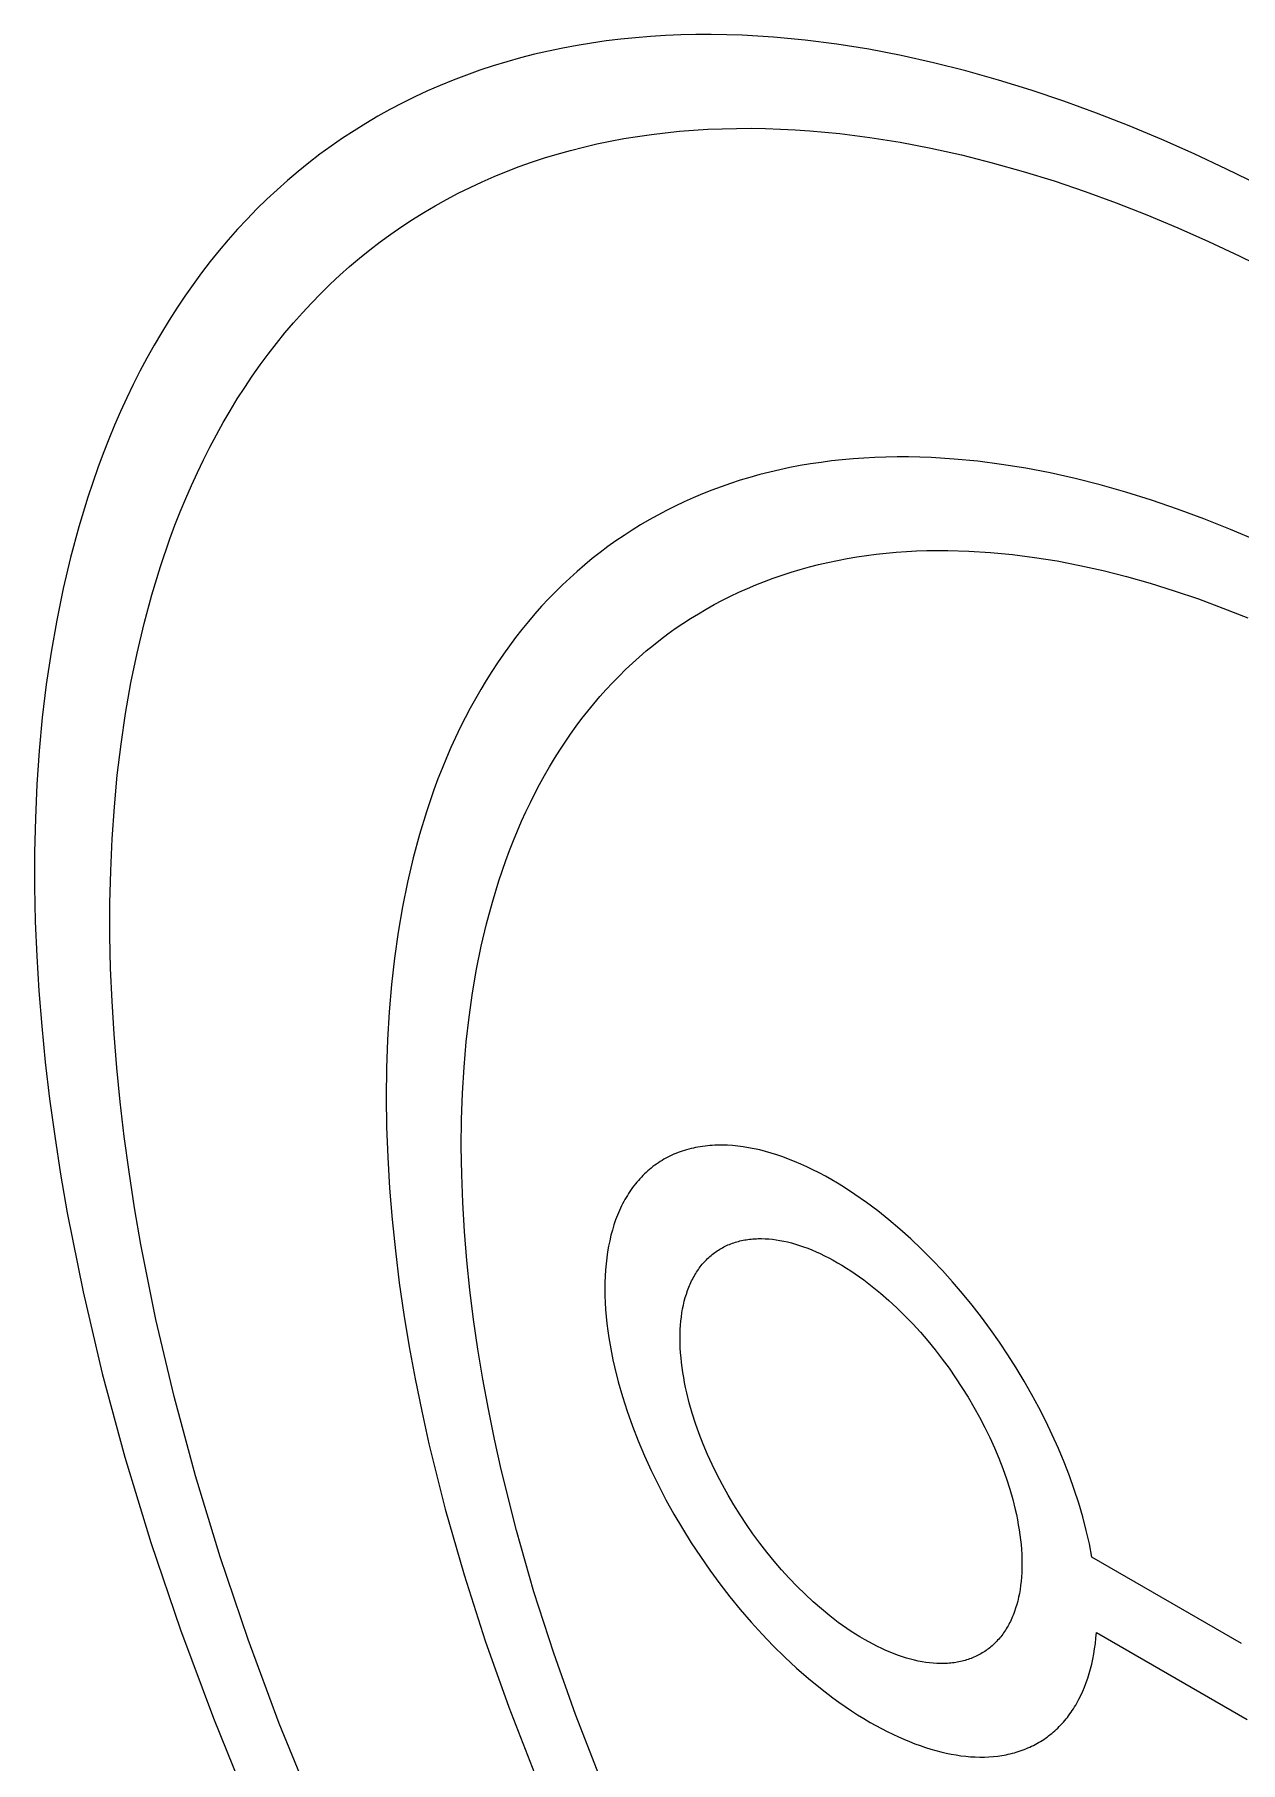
# Model space of a CAD drawing. Header units: inches. Extents: x -8 to 201, y -1 to 136.
# Drawn here: x 158.909 to 159.428, y 62.655 to 63.4 of the extents above; entities that cross this region are included whole.
import ezdxf

# ---------------------------------------------------------------- set-up
doc = ezdxf.new("R2010")
doc.units = ezdxf.units.IN
doc.layers.add('ZANO_R', color=7, linetype='Continuous', lineweight=0)

msp = doc.modelspace()

# ---------------------------------------------------------------- linework, layer by layer
at = {"layer": 'ZANO_R'}
for p, q in [((159.14857, 63.39595), (159.14234, 63.39492)), ((159.15484, 63.39684), (159.14857, 63.39595)), ((159.16117, 63.39761), (159.15484, 63.39684)), ((159.16755, 63.39826), (159.16117, 63.39761)), ((159.17398, 63.39878), (159.16755, 63.39826)), ((159.18045, 63.39917), (159.17398, 63.39878)), ((159.18697, 63.39944), (159.18045, 63.39917)), ((159.19353, 63.39959), (159.18697, 63.39944)), ((159.20014, 63.39961), (159.19353, 63.39959)), ((159.20678, 63.39951), (159.20014, 63.39961)), ((159.21345, 63.39929), (159.20678, 63.39951)), ((159.22017, 63.39895), (159.21345, 63.39929)), ((159.22691, 63.39849), (159.22017, 63.39895)), ((159.2405, 63.39721), (159.22691, 63.39849)), ((159.2542, 63.39546), (159.2405, 63.39721)), ((159.11801, 63.38956), (159.11208, 63.38791)), ((159.12401, 63.3911), (159.11801, 63.38956)), ((159.13006, 63.3925), (159.12401, 63.3911)), ((159.13617, 63.39377), (159.13006, 63.3925)), ((159.14234, 63.39492), (159.13617, 63.39377)), ((159.26799, 63.39325), (159.2542, 63.39546)), ((159.28187, 63.39059), (159.26799, 63.39325)), ((159.29581, 63.38749), (159.28187, 63.39059)), ((159.09468, 63.38217), (159.08901, 63.38001)), ((159.10041, 63.38421), (159.09468, 63.38217)), ((159.10622, 63.38612), (159.10041, 63.38421)), ((159.11208, 63.38791), (159.10622, 63.38612)), ((159.3098, 63.38396), (159.29581, 63.38749)), ((159.32384, 63.38001), (159.3098, 63.38396)), ((159.07789, 63.37531), (159.07244, 63.37277)), ((159.08342, 63.37772), (159.07789, 63.37531)), ((159.08901, 63.38001), (159.08342, 63.37772)), ((159.3379, 63.37566), (159.32384, 63.38001)), ((159.35197, 63.37091), (159.3379, 63.37566)), ((159.06176, 63.36731), (159.05654, 63.3644)), ((159.06706, 63.3701), (159.06176, 63.36731)), ((159.07244, 63.37277), (159.06706, 63.3701)), ((159.36604, 63.36578), (159.35197, 63.37091)), ((159.05139, 63.36136), (159.04633, 63.35821)), ((159.05654, 63.3644), (159.05139, 63.36136)), ((159.18639, 63.35795), (159.19248, 63.35844)), ((159.19248, 63.35844), (159.19861, 63.35882)), ((159.19861, 63.35882), (159.20479, 63.35907)), ((159.20479, 63.35907), (159.211, 63.35921)), ((159.211, 63.35921), (159.21726, 63.35923)), ((159.21726, 63.35923), (159.22355, 63.35914)), ((159.22355, 63.35914), (159.22988, 63.35893)), ((159.22988, 63.35893), (159.23624, 63.3586)), ((159.23624, 63.3586), (159.24263, 63.35817)), ((159.38009, 63.36027), (159.36604, 63.36578)), ((159.39412, 63.35442), (159.38009, 63.36027)), ((159.03644, 63.35153), (159.03162, 63.34802)), ((159.04134, 63.35493), (159.03644, 63.35153)), ((159.04633, 63.35821), (159.04134, 63.35493)), ((159.13946, 63.34972), (159.14514, 63.35117)), ((159.14514, 63.35117), (159.15087, 63.35249)), ((159.15087, 63.35249), (159.15666, 63.3537)), ((159.15666, 63.3537), (159.16251, 63.35479)), ((159.16251, 63.35479), (159.1684, 63.35576)), ((159.1684, 63.35576), (159.17435, 63.35661)), ((159.17435, 63.35661), (159.18035, 63.35734)), ((159.18035, 63.35734), (159.18639, 63.35795)), ((159.24263, 63.35817), (159.2555, 63.35695)), ((159.2555, 63.35695), (159.26847, 63.3553)), ((159.26847, 63.3553), (159.28154, 63.3532)), ((159.28154, 63.3532), (159.29468, 63.35069)), ((159.40811, 63.34822), (159.39412, 63.35442)), ((159.02688, 63.34438), (159.02224, 63.34063)), ((159.03162, 63.34802), (159.02688, 63.34438)), ((159.11735, 63.34271), (159.12279, 63.34464)), ((159.12279, 63.34464), (159.12828, 63.34646)), ((159.12828, 63.34646), (159.13384, 63.34815)), ((159.13384, 63.34815), (159.13946, 63.34972)), ((159.29468, 63.35069), (159.30789, 63.34775)), ((159.30789, 63.34775), (159.32115, 63.34441)), ((159.32115, 63.34441), (159.33445, 63.34067)), ((159.42205, 63.34169), (159.40811, 63.34822)), ((159.01767, 63.33676), (159.0132, 63.33278)), ((159.02224, 63.34063), (159.01767, 63.33676)), ((159.09629, 63.3338), (159.10145, 63.33621)), ((159.10145, 63.33621), (159.10668, 63.3385)), ((159.10668, 63.3385), (159.11199, 63.34066)), ((159.11199, 63.34066), (159.11735, 63.34271)), ((159.33445, 63.34067), (159.34777, 63.33654)), ((159.34777, 63.33654), (159.3611, 63.33204)), ((159.43593, 63.33484), (159.42205, 63.34169)), ((159.00881, 63.32868), (159.00452, 63.32448)), ((159.0132, 63.33278), (159.00881, 63.32868)), ((159.08617, 63.32863), (159.09119, 63.33128)), ((159.09119, 63.33128), (159.09629, 63.3338)), ((159.3611, 63.33204), (159.37442, 63.32718)), ((159.00452, 63.32448), (159.00031, 63.32016)), ((159.07155, 63.32001), (159.07635, 63.323)), ((159.07635, 63.323), (159.08122, 63.32588)), ((159.08122, 63.32588), (159.08617, 63.32863)), ((159.37442, 63.32718), (159.38774, 63.32197)), ((159.38774, 63.32197), (159.40103, 63.31642)), ((158.99619, 63.31573), (158.99217, 63.31119)), ((159.00031, 63.32016), (158.99619, 63.31573)), ((159.06218, 63.31369), (159.06682, 63.3169)), ((159.06682, 63.3169), (159.07155, 63.32001)), ((159.40103, 63.31642), (159.41428, 63.31054)), ((158.98824, 63.30655), (158.9844, 63.3018)), ((158.99217, 63.31119), (158.98824, 63.30655)), ((159.04873, 63.30336), (159.05313, 63.30691)), ((159.05313, 63.30691), (159.05761, 63.31035)), ((159.05761, 63.31035), (159.06218, 63.31369)), ((159.41428, 63.31054), (159.42749, 63.30436)), ((158.9844, 63.3018), (158.98066, 63.29695)), ((159.04016, 63.29592), (159.0444, 63.29969)), ((159.0444, 63.29969), (159.04873, 63.30336)), ((159.42749, 63.30436), (159.44063, 63.29787)), ((158.97701, 63.292), (158.97345, 63.28694)), ((158.98066, 63.29695), (158.97701, 63.292)), ((159.03194, 63.28805), (159.03601, 63.29204)), ((159.03601, 63.29204), (159.04016, 63.29592)), ((158.97345, 63.28694), (158.96999, 63.28179)), ((159.02795, 63.28396), (159.03194, 63.28805)), ((158.96663, 63.27655), (158.96336, 63.2712)), ((158.96999, 63.28179), (158.96663, 63.27655)), ((159.02024, 63.27547), (159.02406, 63.27977)), ((159.02406, 63.27977), (159.02795, 63.28396)), ((158.96336, 63.2712), (158.96019, 63.26577)), ((159.01288, 63.26657), (159.01652, 63.27107)), ((159.01652, 63.27107), (159.02024, 63.27547)), ((158.96019, 63.26577), (158.95711, 63.26024)), ((159.00588, 63.25729), (159.00934, 63.26198)), ((159.00934, 63.26198), (159.01288, 63.26657)), ((158.95414, 63.25462), (158.95125, 63.24892)), ((158.95711, 63.26024), (158.95414, 63.25462)), ((159.00251, 63.2525), (159.00588, 63.25729)), ((158.95125, 63.24892), (158.94847, 63.24313)), ((158.99605, 63.24265), (158.99923, 63.24762)), ((158.99923, 63.24762), (159.00251, 63.2525)), ((158.94847, 63.24313), (158.94578, 63.23726)), ((158.99295, 63.23759), (158.99605, 63.24265)), ((158.94578, 63.23726), (158.94319, 63.2313)), ((158.98703, 63.2272), (158.98995, 63.23244)), ((158.98995, 63.23244), (158.99295, 63.23759)), ((158.9407, 63.22527), (158.9383, 63.21916)), ((158.94319, 63.2313), (158.9407, 63.22527)), ((158.98421, 63.22188), (158.98703, 63.2272)), ((158.9383, 63.21916), (158.936, 63.21297)), ((158.98148, 63.21648), (158.98421, 63.22188)), ((159.26588, 63.21719), (159.2612, 63.21686)), ((159.2706, 63.21744), (159.26588, 63.21719)), ((159.27536, 63.21761), (159.2706, 63.21744)), ((159.28016, 63.21768), (159.27536, 63.21761)), ((159.28501, 63.21767), (159.28016, 63.21768)), ((159.29481, 63.2174), (159.28501, 63.21767)), ((159.30478, 63.21678), (159.29481, 63.2174)), ((158.936, 63.21297), (158.93169, 63.20038)), ((158.9763, 63.20543), (158.97884, 63.21099)), ((158.97884, 63.21099), (158.98148, 63.21648)), ((159.22105, 63.21005), (159.21681, 63.20888)), ((159.22533, 63.21114), (159.22105, 63.21005)), ((159.22966, 63.21215), (159.22533, 63.21114)), ((159.23403, 63.21308), (159.22966, 63.21215)), ((159.23845, 63.21392), (159.23403, 63.21308)), ((159.24291, 63.21467), (159.23845, 63.21392)), ((159.24742, 63.21535), (159.24291, 63.21467)), ((159.25197, 63.21594), (159.24742, 63.21535)), ((159.25657, 63.21644), (159.25197, 63.21594)), ((159.2612, 63.21686), (159.25657, 63.21644)), ((159.31489, 63.2158), (159.30478, 63.21678)), ((159.32516, 63.21448), (159.31489, 63.2158)), ((159.33557, 63.2128), (159.32516, 63.21448)), ((159.34612, 63.21077), (159.33557, 63.2128)), ((159.35682, 63.20839), (159.34612, 63.21077)), ((158.97384, 63.19979), (158.9763, 63.20543)), ((159.20033, 63.20336), (159.19633, 63.20178)), ((159.20438, 63.20486), (159.20033, 63.20336)), ((159.20847, 63.20628), (159.20438, 63.20486)), ((159.21262, 63.20762), (159.20847, 63.20628)), ((159.21681, 63.20888), (159.21262, 63.20762)), ((159.36765, 63.20564), (159.35682, 63.20839)), ((159.37861, 63.20253), (159.36765, 63.20564)), ((159.3897, 63.19906), (159.37861, 63.20253)), ((158.93169, 63.20038), (158.92776, 63.18751)), ((158.97148, 63.19407), (158.97384, 63.19979)), ((159.18462, 63.19654), (159.18082, 63.19463)), ((159.18847, 63.19836), (159.18462, 63.19654)), ((159.19238, 63.20011), (159.18847, 63.19836)), ((159.19633, 63.20178), (159.19238, 63.20011)), ((159.40092, 63.19523), (159.3897, 63.19906)), ((159.41226, 63.19102), (159.40092, 63.19523)), ((158.92776, 63.18751), (158.92422, 63.17439)), ((158.96703, 63.18242), (158.96921, 63.18828)), ((158.96921, 63.18828), (158.97148, 63.19407)), ((159.16971, 63.18842), (159.16611, 63.18619)), ((159.17336, 63.19057), (159.16971, 63.18842)), ((159.17706, 63.19264), (159.17336, 63.19057)), ((159.18082, 63.19463), (159.17706, 63.19264)), ((159.42373, 63.18645), (159.41226, 63.19102)), ((158.96294, 63.17049), (158.96703, 63.18242)), ((159.15907, 63.1815), (159.15562, 63.17903)), ((159.16256, 63.18389), (159.15907, 63.1815)), ((159.16611, 63.18619), (159.16256, 63.18389)), ((159.4353, 63.18151), (159.42373, 63.18645)), ((158.92422, 63.17439), (158.92105, 63.16102)), ((159.1489, 63.17387), (159.14562, 63.17117)), ((159.15224, 63.17649), (159.1489, 63.17387)), ((159.15562, 63.17903), (159.15224, 63.17649)), ((159.2504, 63.17226), (159.25448, 63.17312)), ((159.25448, 63.17312), (159.25859, 63.17391)), ((159.25859, 63.17391), (159.26275, 63.17461)), ((159.26275, 63.17461), (159.26695, 63.17524)), ((159.26695, 63.17524), (159.27118, 63.17579)), ((159.27118, 63.17579), (159.27546, 63.17626)), ((159.27546, 63.17626), (159.27978, 63.17665)), ((159.27978, 63.17665), (159.28414, 63.17696)), ((159.28414, 63.17696), (159.28853, 63.17719)), ((159.28853, 63.17719), (159.29297, 63.17734)), ((159.29297, 63.17734), (159.29744, 63.17741)), ((159.29744, 63.17741), (159.30195, 63.17741)), ((159.30195, 63.17741), (159.31108, 63.17715)), ((159.31108, 63.17715), (159.32036, 63.17657)), ((159.32036, 63.17657), (159.32978, 63.17566)), ((159.32978, 63.17566), (159.33934, 63.17443)), ((159.33934, 63.17443), (159.34904, 63.17287)), ((159.34904, 63.17287), (159.35887, 63.17098)), ((158.95922, 63.1583), (158.96294, 63.17049)), ((159.13922, 63.16553), (159.13611, 63.1626)), ((159.14239, 63.16839), (159.13922, 63.16553)), ((159.14562, 63.17117), (159.14239, 63.16839)), ((159.22309, 63.16407), (159.22686, 63.16547)), ((159.22686, 63.16547), (159.23067, 63.1668)), ((159.23067, 63.1668), (159.23453, 63.16804)), ((159.23453, 63.16804), (159.23843, 63.16921)), ((159.23843, 63.16921), (159.24238, 63.17031)), ((159.24238, 63.17031), (159.24637, 63.17132)), ((159.24637, 63.17132), (159.2504, 63.17226)), ((159.35887, 63.17098), (159.36883, 63.16876)), ((159.36883, 63.16876), (159.37891, 63.1662)), ((159.37891, 63.1662), (159.38913, 63.1633)), ((158.92105, 63.16102), (158.91826, 63.14742)), ((158.95587, 63.14587), (158.95922, 63.1583)), ((159.13305, 63.15959), (159.13004, 63.1565)), ((159.13611, 63.1626), (159.13305, 63.15959)), ((159.20491, 63.15594), (159.20846, 63.15772)), ((159.20846, 63.15772), (159.21204, 63.15942)), ((159.21204, 63.15942), (159.21568, 63.16105)), ((159.21568, 63.16105), (159.21936, 63.1626)), ((159.21936, 63.1626), (159.22309, 63.16407)), ((159.38913, 63.1633), (159.39946, 63.16007)), ((159.39946, 63.16007), (159.4099, 63.1565)), ((159.12421, 63.15009), (159.12137, 63.14677)), ((159.1271, 63.15333), (159.12421, 63.15009)), ((159.13004, 63.1565), (159.1271, 63.15333)), ((159.19122, 63.14809), (159.19457, 63.15016)), ((159.19457, 63.15016), (159.19797, 63.15216)), ((159.19797, 63.15216), (159.20142, 63.15409)), ((159.20142, 63.15409), (159.20491, 63.15594)), ((159.4099, 63.1565), (159.42047, 63.15259)), ((159.42047, 63.15259), (159.43114, 63.14833)), ((158.91826, 63.14742), (158.91583, 63.13361)), ((158.95287, 63.1332), (158.95587, 63.14587)), ((159.1186, 63.14338), (159.11588, 63.13991)), ((159.12137, 63.14677), (159.1186, 63.14338)), ((159.18145, 63.14142), (159.18466, 63.14372)), ((159.18466, 63.14372), (159.18791, 63.14594)), ((159.18791, 63.14594), (159.19122, 63.14809)), ((159.11323, 63.13637), (159.11063, 63.13275)), ((159.11588, 63.13991), (159.11323, 63.13637)), ((159.17213, 63.13409), (159.17519, 63.13661)), ((159.17519, 63.13661), (159.17829, 63.13905)), ((159.17829, 63.13905), (159.18145, 63.14142)), ((158.91583, 63.13361), (158.91378, 63.11961)), ((158.95022, 63.12032), (158.95287, 63.1332)), ((159.10809, 63.12905), (159.10562, 63.12528)), ((159.11063, 63.13275), (159.10809, 63.12905)), ((159.16327, 63.12611), (159.16617, 63.12884)), ((159.16617, 63.12884), (159.16913, 63.1315)), ((159.16913, 63.1315), (159.17213, 63.13409)), ((158.94793, 63.10724), (158.95022, 63.12032)), ((159.1032, 63.12144), (159.10084, 63.11752)), ((159.10562, 63.12528), (159.1032, 63.12144)), ((159.15488, 63.11748), (159.15763, 63.12043)), ((159.15763, 63.12043), (159.16042, 63.12331)), ((159.16042, 63.12331), (159.16327, 63.12611)), ((158.91378, 63.11961), (158.91208, 63.10544)), ((159.09855, 63.11353), (159.09632, 63.10946)), ((159.10084, 63.11752), (159.09855, 63.11353)), ((159.14955, 63.11137), (159.15219, 63.11446)), ((159.15219, 63.11446), (159.15488, 63.11748)), ((158.91208, 63.10544), (158.91073, 63.0911)), ((158.94598, 63.09398), (158.94793, 63.10724)), ((159.09632, 63.10946), (159.09415, 63.10532)), ((159.14444, 63.10498), (159.14697, 63.10821)), ((159.14697, 63.10821), (159.14955, 63.11137)), ((159.09204, 63.10111), (159.08999, 63.09682)), ((159.09415, 63.10532), (159.09204, 63.10111)), ((159.13718, 63.09487), (159.13955, 63.09831)), ((159.13955, 63.09831), (159.14196, 63.10168)), ((159.14196, 63.10168), (159.14444, 63.10498)), ((158.91073, 63.0911), (158.90973, 63.07663)), ((158.94437, 63.08055), (158.94598, 63.09398)), ((159.08801, 63.09247), (159.0861, 63.08804)), ((159.08999, 63.09682), (159.08801, 63.09247)), ((159.13262, 63.08778), (159.13488, 63.09136)), ((159.13488, 63.09136), (159.13718, 63.09487)), ((159.08425, 63.08353), (159.08246, 63.07896)), ((159.0861, 63.08804), (159.08425, 63.08353)), ((159.12829, 63.08041), (159.13043, 63.08413)), ((159.13043, 63.08413), (159.13262, 63.08778)), ((158.90973, 63.07663), (158.90907, 63.06202)), ((158.94309, 63.06697), (158.94437, 63.08055)), ((159.08246, 63.07896), (159.08074, 63.07431)), ((159.12419, 63.07277), (159.12621, 63.07662)), ((159.12621, 63.07662), (159.12829, 63.08041)), ((159.08074, 63.07431), (159.07749, 63.0648)), ((159.12033, 63.06485), (159.12223, 63.06885)), ((159.12223, 63.06885), (159.12419, 63.07277)), ((158.90907, 63.06202), (158.90874, 63.04731)), ((158.94215, 63.05325), (158.94309, 63.06697)), ((159.07749, 63.0648), (159.07451, 63.05501)), ((159.1167, 63.05667), (159.11848, 63.0608)), ((159.11848, 63.0608), (159.12033, 63.06485)), ((159.07451, 63.05501), (159.0718, 63.04493)), ((159.11497, 63.05248), (159.1167, 63.05667)), ((158.90874, 63.04731), (158.90874, 63.0325)), ((158.94152, 63.03942), (158.94215, 63.05325)), ((159.11171, 63.04389), (159.11331, 63.04821)), ((159.11331, 63.04821), (159.11497, 63.05248)), ((158.94121, 63.02548), (158.94152, 63.03942)), ((159.0718, 63.04493), (159.06937, 63.03458)), ((159.10868, 63.03503), (159.11171, 63.04389)), ((158.90874, 63.0325), (158.90905, 63.01762)), ((159.06937, 63.03458), (159.06721, 63.02394)), ((159.10591, 63.02591), (159.10868, 63.03503)), ((158.94121, 63.01145), (158.94121, 63.02548)), ((159.06721, 63.02394), (159.06533, 63.01303)), ((159.10338, 63.01653), (159.10591, 63.02591)), ((158.90905, 63.01762), (158.90967, 63.00267)), ((159.10112, 63.00688), (159.10338, 63.01653)), ((158.9415, 62.99735), (158.94121, 63.01145)), ((159.06533, 63.01303), (159.06373, 63.00185)), ((158.90967, 63.00267), (158.91059, 62.98766)), ((159.06373, 63.00185), (159.06242, 62.99039)), ((159.0991, 62.99698), (159.10112, 63.00688)), ((158.94209, 62.98319), (158.9415, 62.99735)), ((159.09735, 62.98682), (159.0991, 62.99698)), ((158.91059, 62.98766), (158.91181, 62.97249)), ((159.06242, 62.99039), (159.06141, 62.97867)), ((159.09587, 62.9764), (159.09735, 62.98682)), ((158.94296, 62.96898), (158.94209, 62.98319)), ((158.91181, 62.97249), (158.91335, 62.95701)), ((159.06141, 62.97867), (159.06068, 62.96667)), ((159.09465, 62.96574), (159.09587, 62.9764)), ((158.94412, 62.9546), (158.94296, 62.96898)), ((159.06068, 62.96667), (159.06026, 62.95441)), ((159.0937, 62.95481), (159.09465, 62.96574)), ((158.91335, 62.95701), (158.91522, 62.94122)), ((158.94558, 62.93993), (158.94412, 62.9546)), ((159.06026, 62.95441), (159.06013, 62.94188)), ((159.09303, 62.94364), (159.0937, 62.95481)), ((159.06013, 62.94188), (159.06031, 62.9291)), ((159.09263, 62.93222), (159.09303, 62.94364)), ((158.91522, 62.94122), (158.91741, 62.92515)), ((158.94734, 62.92498), (158.94558, 62.93993)), ((159.06031, 62.9291), (159.06079, 62.91605)), ((159.09251, 62.92056), (159.09263, 62.93222)), ((158.91741, 62.92515), (158.91994, 62.90878)), ((158.94942, 62.90975), (158.94734, 62.92498)), ((159.09268, 62.90865), (159.09251, 62.92056)), ((159.19049, 62.91953), (159.18954, 62.91927)), ((159.19145, 62.91978), (159.19049, 62.91953)), ((159.19243, 62.92), (159.19145, 62.91978)), ((159.19341, 62.92021), (159.19243, 62.92)), ((159.1944, 62.9204), (159.19341, 62.92021)), ((159.1954, 62.92057), (159.1944, 62.9204)), ((159.19642, 62.92072), (159.1954, 62.92057)), ((159.19744, 62.92085), (159.19642, 62.92072)), ((159.19847, 62.92097), (159.19744, 62.92085)), ((159.19951, 62.92106), (159.19847, 62.92097)), ((159.20057, 62.92114), (159.19951, 62.92106)), ((159.20163, 62.92119), (159.20057, 62.92114)), ((159.2027, 62.92123), (159.20163, 62.92119)), ((159.20378, 62.92125), (159.2027, 62.92123)), ((159.20486, 62.92125), (159.20378, 62.92125)), ((159.20707, 62.92118), (159.20486, 62.92125)), ((159.20931, 62.92104), (159.20707, 62.92118)), ((159.21158, 62.92083), (159.20931, 62.92104)), ((159.21389, 62.92053), (159.21158, 62.92083)), ((159.21623, 62.92015), (159.21389, 62.92053)), ((159.2186, 62.9197), (159.21623, 62.92015)), ((159.221, 62.91916), (159.2186, 62.9197)), ((159.06079, 62.91605), (159.06159, 62.90274)), ((159.17503, 62.91198), (159.17428, 62.91139)), ((159.17579, 62.91255), (159.17503, 62.91198)), ((159.17656, 62.91311), (159.17579, 62.91255)), ((159.17735, 62.91365), (159.17656, 62.91311)), ((159.17814, 62.91416), (159.17735, 62.91365)), ((159.17895, 62.91467), (159.17814, 62.91416)), ((159.17977, 62.91515), (159.17895, 62.91467)), ((159.18061, 62.91561), (159.17977, 62.91515)), ((159.18145, 62.91606), (159.18061, 62.91561)), ((159.1823, 62.91649), (159.18145, 62.91606)), ((159.18317, 62.9169), (159.1823, 62.91649)), ((159.18405, 62.91729), (159.18317, 62.9169)), ((159.18494, 62.91767), (159.18405, 62.91729)), ((159.18583, 62.91802), (159.18494, 62.91767)), ((159.18674, 62.91836), (159.18583, 62.91802)), ((159.18766, 62.91868), (159.18674, 62.91836)), ((159.1886, 62.91898), (159.18766, 62.91868)), ((159.18954, 62.91927), (159.1886, 62.91898)), ((159.22344, 62.91854), (159.221, 62.91916)), ((159.2259, 62.91785), (159.22344, 62.91854)), ((159.22839, 62.91707), (159.2259, 62.91785)), ((159.23091, 62.9162), (159.22839, 62.91707)), ((159.23346, 62.91526), (159.23091, 62.9162)), ((159.23604, 62.91423), (159.23346, 62.91526)), ((159.23864, 62.91312), (159.23604, 62.91423)), ((159.24126, 62.91193), (159.23864, 62.91312)), ((159.24392, 62.91065), (159.24126, 62.91193)), ((158.91994, 62.90878), (158.92282, 62.89214)), ((158.95182, 62.89425), (158.94942, 62.90975)), ((159.09313, 62.89649), (159.09268, 62.90865)), ((159.16747, 62.90454), (159.16686, 62.90376)), ((159.16809, 62.9053), (159.16747, 62.90454)), ((159.16873, 62.90605), (159.16809, 62.9053)), ((159.16938, 62.90678), (159.16873, 62.90605)), ((159.17004, 62.90749), (159.16938, 62.90678)), ((159.17071, 62.90818), (159.17004, 62.90749)), ((159.1714, 62.90886), (159.17071, 62.90818)), ((159.1721, 62.90952), (159.1714, 62.90886)), ((159.17281, 62.91016), (159.1721, 62.90952)), ((159.17354, 62.91079), (159.17281, 62.91016)), ((159.17428, 62.91139), (159.17354, 62.91079)), ((159.24659, 62.90929), (159.24392, 62.91065)), ((159.24929, 62.90784), (159.24659, 62.90929)), ((159.25201, 62.90631), (159.24929, 62.90784)), ((159.25452, 62.90482), (159.25201, 62.90631)), ((159.25703, 62.90328), (159.25452, 62.90482)), ((159.06159, 62.90274), (159.06269, 62.88925)), ((159.16296, 62.89783), (159.16246, 62.89691)), ((159.16348, 62.89872), (159.16296, 62.89783)), ((159.16401, 62.89961), (159.16348, 62.89872)), ((159.16455, 62.90047), (159.16401, 62.89961)), ((159.16511, 62.90132), (159.16455, 62.90047)), ((159.16568, 62.90215), (159.16511, 62.90132)), ((159.16626, 62.90296), (159.16568, 62.90215)), ((159.16686, 62.90376), (159.16626, 62.90296)), ((159.262, 62.90004), (159.25703, 62.90328)), ((159.26693, 62.89659), (159.262, 62.90004)), ((158.92282, 62.89214), (158.92963, 62.85804)), ((158.95455, 62.87848), (158.95182, 62.89425)), ((159.09387, 62.8841), (159.09313, 62.89649)), ((159.15935, 62.89006), (159.15896, 62.88901)), ((159.15975, 62.89108), (159.15935, 62.89006)), ((159.16016, 62.8921), (159.15975, 62.89108)), ((159.16059, 62.89309), (159.16016, 62.8921)), ((159.16104, 62.89407), (159.16059, 62.89309)), ((159.1615, 62.89504), (159.16104, 62.89407)), ((159.16197, 62.89598), (159.1615, 62.89504)), ((159.16246, 62.89691), (159.16197, 62.89598)), ((159.27181, 62.89293), (159.26693, 62.89659)), ((159.27663, 62.88908), (159.27181, 62.89293)), ((159.06269, 62.88925), (159.0641, 62.87567)), ((159.0949, 62.87154), (159.09387, 62.8841)), ((159.15695, 62.88241), (159.1564, 62.88008)), ((159.15756, 62.88467), (159.15695, 62.88241)), ((159.15823, 62.88687), (159.15756, 62.88467)), ((159.15896, 62.88901), (159.15823, 62.88687)), ((159.28138, 62.88504), (159.27663, 62.88908)), ((159.28607, 62.88082), (159.28138, 62.88504)), ((158.961, 62.84618), (158.95455, 62.87848)), ((159.0641, 62.87567), (159.0658, 62.86201)), ((159.1555, 62.87524), (159.15514, 62.87272)), ((159.15592, 62.87769), (159.1555, 62.87524)), ((159.1564, 62.88008), (159.15592, 62.87769)), ((159.20108, 62.87455), (159.20161, 62.87495)), ((159.20161, 62.87495), (159.20215, 62.87533)), ((159.20215, 62.87533), (159.20269, 62.87571)), ((159.20269, 62.87571), (159.20325, 62.87607)), ((159.20325, 62.87607), (159.20381, 62.87641)), ((159.20381, 62.87641), (159.20438, 62.87675)), ((159.20438, 62.87675), (159.20495, 62.87707)), ((159.20495, 62.87707), (159.20554, 62.87738)), ((159.20554, 62.87738), (159.20613, 62.87768)), ((159.20613, 62.87768), (159.20673, 62.87797)), ((159.20673, 62.87797), (159.20734, 62.87824)), ((159.20734, 62.87824), (159.20796, 62.8785)), ((159.20796, 62.8785), (159.20858, 62.87875)), ((159.20858, 62.87875), (159.20922, 62.87898)), ((159.20922, 62.87898), (159.20986, 62.8792)), ((159.20986, 62.8792), (159.2105, 62.87941)), ((159.2105, 62.87941), (159.21116, 62.87961)), ((159.21116, 62.87961), (159.21182, 62.87979)), ((159.21182, 62.87979), (159.21249, 62.87996)), ((159.21249, 62.87996), (159.21316, 62.88012)), ((159.21316, 62.88012), (159.21384, 62.88027)), ((159.21384, 62.88027), (159.21453, 62.8804)), ((159.21453, 62.8804), (159.21523, 62.88051)), ((159.21523, 62.88051), (159.21593, 62.88062)), ((159.21593, 62.88062), (159.21664, 62.88071)), ((159.21664, 62.88071), (159.21736, 62.88079)), ((159.21736, 62.88079), (159.21808, 62.88086)), ((159.21808, 62.88086), (159.21881, 62.88091)), ((159.21881, 62.88091), (159.21955, 62.88095)), ((159.21955, 62.88095), (159.22029, 62.88097)), ((159.22029, 62.88097), (159.22104, 62.88099)), ((159.22104, 62.88099), (159.2218, 62.88098)), ((159.2218, 62.88098), (159.22333, 62.88094)), ((159.22333, 62.88094), (159.22488, 62.88084)), ((159.22488, 62.88084), (159.22646, 62.88069)), ((159.22646, 62.88069), (159.22806, 62.88049)), ((159.22806, 62.88049), (159.22969, 62.88023)), ((159.22969, 62.88023), (159.23134, 62.87991)), ((159.23134, 62.87991), (159.23301, 62.87954)), ((159.23301, 62.87954), (159.2347, 62.87911)), ((159.2347, 62.87911), (159.23641, 62.87862)), ((159.23641, 62.87862), (159.23814, 62.87808)), ((159.23814, 62.87808), (159.23989, 62.87748)), ((159.23989, 62.87748), (159.24166, 62.87683)), ((159.24166, 62.87683), (159.24345, 62.87611)), ((159.24345, 62.87611), (159.24525, 62.87534)), ((159.24525, 62.87534), (159.24708, 62.87451)), ((159.29068, 62.87644), (159.28607, 62.88082)), ((159.29521, 62.87189), (159.29068, 62.87644)), ((159.09621, 62.85889), (159.0949, 62.87154)), ((159.15461, 62.86751), (159.15445, 62.86481)), ((159.15484, 62.87015), (159.15461, 62.86751)), ((159.15514, 62.87272), (159.15484, 62.87015)), ((159.19419, 62.86714), (159.19459, 62.86772)), ((159.19459, 62.86772), (159.19499, 62.86829)), ((159.19499, 62.86829), (159.19541, 62.86884)), ((159.19541, 62.86884), (159.19583, 62.86938)), ((159.19583, 62.86938), (159.19626, 62.86991)), ((159.19626, 62.86991), (159.19671, 62.87043)), ((159.19671, 62.87043), (159.19716, 62.87093)), ((159.19716, 62.87093), (159.19762, 62.87143)), ((159.19762, 62.87143), (159.19809, 62.87191)), ((159.19809, 62.87191), (159.19856, 62.87238)), ((159.19856, 62.87238), (159.19905, 62.87284)), ((159.19905, 62.87284), (159.19954, 62.87329)), ((159.19954, 62.87329), (159.20005, 62.87372)), ((159.20005, 62.87372), (159.20056, 62.87414)), ((159.20056, 62.87414), (159.20108, 62.87455)), ((159.24708, 62.87451), (159.24892, 62.87363)), ((159.24892, 62.87363), (159.25078, 62.87268)), ((159.25078, 62.87268), (159.25265, 62.87167)), ((159.25265, 62.87167), (159.25454, 62.87061)), ((159.25454, 62.87061), (159.25643, 62.86949)), ((159.25643, 62.86949), (159.25832, 62.86832)), ((159.25832, 62.86832), (159.2602, 62.86712)), ((159.29965, 62.8672), (159.29521, 62.87189)), ((159.0658, 62.86201), (159.06779, 62.84826)), ((159.15436, 62.86206), (159.15433, 62.85924)), ((159.15445, 62.86481), (159.15436, 62.86206)), ((159.19019, 62.85932), (159.19047, 62.86003)), ((159.19047, 62.86003), (159.19076, 62.86074)), ((159.19076, 62.86074), (159.19106, 62.86143)), ((159.19106, 62.86143), (159.19137, 62.86211)), ((159.19137, 62.86211), (159.19169, 62.86278)), ((159.19169, 62.86278), (159.19202, 62.86344)), ((159.19202, 62.86344), (159.19235, 62.86408)), ((159.19235, 62.86408), (159.1927, 62.86472)), ((159.1927, 62.86472), (159.19306, 62.86534)), ((159.19306, 62.86534), (159.19343, 62.86595)), ((159.19343, 62.86595), (159.19381, 62.86655)), ((159.19381, 62.86655), (159.19419, 62.86714)), ((159.2602, 62.86712), (159.26206, 62.86586)), ((159.26206, 62.86586), (159.26392, 62.86457)), ((159.26392, 62.86457), (159.26577, 62.86323)), ((159.26577, 62.86323), (159.26943, 62.86043)), ((159.26943, 62.86043), (159.27304, 62.85747)), ((159.30401, 62.86237), (159.29965, 62.8672)), ((159.30826, 62.8574), (159.30401, 62.86237)), ((158.92963, 62.85804), (158.93788, 62.82294)), ((159.09779, 62.84617), (159.09621, 62.85889)), ((159.15433, 62.85924), (159.15437, 62.85637)), ((159.15437, 62.85637), (159.15448, 62.85344)), ((159.15448, 62.85344), (159.15466, 62.85044)), ((159.18781, 62.85073), (159.18815, 62.85239)), ((159.18815, 62.85239), (159.18853, 62.85401)), ((159.18853, 62.85401), (159.18895, 62.85558)), ((159.18895, 62.85558), (159.18942, 62.85711)), ((159.18942, 62.85711), (159.18992, 62.85859)), ((159.18992, 62.85859), (159.19019, 62.85932)), ((159.27304, 62.85747), (159.2766, 62.85437)), ((159.2766, 62.85437), (159.2801, 62.85112)), ((159.31241, 62.85231), (159.30826, 62.8574)), ((158.96881, 62.81292), (158.961, 62.84618)), ((159.06779, 62.84826), (159.07006, 62.83443)), ((159.09964, 62.83336), (159.09779, 62.84617)), ((159.15466, 62.85044), (159.1549, 62.84741)), ((159.1549, 62.84741), (159.15522, 62.84436)), ((159.18691, 62.84366), (159.18707, 62.84549)), ((159.18707, 62.84549), (159.18727, 62.84728)), ((159.18727, 62.84728), (159.18752, 62.84903)), ((159.18752, 62.84903), (159.18781, 62.85073)), ((159.2801, 62.85112), (159.28353, 62.84774)), ((159.28353, 62.84774), (159.2869, 62.84424)), ((159.31645, 62.8471), (159.31241, 62.85231)), ((159.32038, 62.84179), (159.31645, 62.8471)), ((159.15522, 62.84436), (159.1556, 62.84129)), ((159.1556, 62.84129), (159.15605, 62.8382)), ((159.15605, 62.8382), (159.15656, 62.83509)), ((159.18671, 62.83792), (159.18673, 62.83987)), ((159.18674, 62.83592), (159.18671, 62.83792)), ((159.18673, 62.83987), (159.1868, 62.84179)), ((159.1868, 62.84179), (159.18691, 62.84366)), ((159.2869, 62.84424), (159.29019, 62.84062)), ((159.29019, 62.84062), (159.2934, 62.83689)), ((159.32418, 62.83637), (159.32038, 62.84179)), ((159.07006, 62.83443), (159.07263, 62.82054)), ((159.10176, 62.82049), (159.09964, 62.83336)), ((159.15656, 62.83509), (159.15714, 62.83197)), ((159.15714, 62.83197), (159.15777, 62.82884)), ((159.18681, 62.83388), (159.18674, 62.83592)), ((159.18694, 62.83181), (159.18681, 62.83388)), ((159.18711, 62.8297), (159.18694, 62.83181)), ((159.2934, 62.83689), (159.29653, 62.83306)), ((159.29653, 62.83306), (159.29957, 62.82913)), ((159.32786, 62.83087), (159.32418, 62.83637)), ((159.33141, 62.8253), (159.32786, 62.83087)), ((158.93788, 62.82294), (158.94759, 62.78691)), ((159.15777, 62.82884), (159.15847, 62.82569)), ((159.15847, 62.82569), (159.16006, 62.81936)), ((159.18733, 62.82758), (159.18711, 62.8297)), ((159.18759, 62.82545), (159.18733, 62.82758)), ((159.1879, 62.8233), (159.18759, 62.82545)), ((159.18826, 62.82115), (159.1879, 62.8233)), ((159.29957, 62.82913), (159.30251, 62.82512)), ((159.30251, 62.82512), (159.30536, 62.82103)), ((159.33482, 62.81965), (159.33141, 62.8253)), ((159.07263, 62.82054), (159.07547, 62.80659)), ((159.10415, 62.80755), (159.10176, 62.82049)), ((159.16006, 62.81936), (159.16188, 62.813)), ((159.18866, 62.81898), (159.18826, 62.82115)), ((159.1891, 62.8168), (159.18866, 62.81898)), ((159.18959, 62.81461), (159.1891, 62.8168)), ((159.30536, 62.82103), (159.3081, 62.81686)), ((159.3081, 62.81686), (159.31073, 62.81264)), ((159.33809, 62.81393), (159.33482, 62.81965)), ((158.97801, 62.7788), (158.96881, 62.81292)), ((159.16188, 62.813), (159.16392, 62.80661)), ((159.19069, 62.81022), (159.18959, 62.81461)), ((159.19195, 62.8058), (159.19069, 62.81022)), ((159.31073, 62.81264), (159.31325, 62.80836)), ((159.31325, 62.80836), (159.31565, 62.80404)), ((159.3412, 62.80817), (159.33809, 62.81393)), ((159.34417, 62.80236), (159.3412, 62.80817)), ((159.07547, 62.80659), (159.07858, 62.79258)), ((159.10679, 62.79456), (159.10415, 62.80755)), ((159.16392, 62.80661), (159.16619, 62.80021)), ((159.19337, 62.80136), (159.19195, 62.8058)), ((159.19495, 62.79692), (159.19337, 62.80136)), ((159.31565, 62.80404), (159.31792, 62.79967)), ((159.34697, 62.79651), (159.34417, 62.80236)), ((159.1097, 62.78151), (159.10679, 62.79456)), ((159.16619, 62.80021), (159.16868, 62.79382)), ((159.16868, 62.79382), (159.17137, 62.78743)), ((159.19668, 62.79248), (159.19495, 62.79692)), ((159.31792, 62.79967), (159.32007, 62.79528)), ((159.32007, 62.79528), (159.32208, 62.79086)), ((159.34961, 62.79064), (159.34697, 62.79651)), ((158.94759, 62.78691), (158.9588, 62.75007)), ((159.07858, 62.79258), (159.08562, 62.76441)), ((159.17137, 62.78743), (159.17427, 62.78107)), ((159.19855, 62.78805), (159.19668, 62.79248)), ((159.20055, 62.78363), (159.19855, 62.78805)), ((159.32208, 62.79086), (159.32395, 62.78642)), ((159.32395, 62.78642), (159.32567, 62.78198)), ((159.35208, 62.78475), (159.34961, 62.79064)), ((158.98863, 62.74389), (158.97801, 62.7788)), ((159.11625, 62.75528), (159.1097, 62.78151)), ((159.17427, 62.78107), (159.17735, 62.77474)), ((159.2027, 62.77923), (159.20055, 62.78363)), ((159.20497, 62.77487), (159.2027, 62.77923)), ((159.32567, 62.78198), (159.32725, 62.77753)), ((159.35437, 62.77885), (159.35208, 62.78475)), ((159.35647, 62.77295), (159.35437, 62.77885)), ((159.17735, 62.77474), (159.18063, 62.76846)), ((159.20737, 62.77055), (159.20497, 62.77487)), ((159.20988, 62.76627), (159.20737, 62.77055)), ((159.32725, 62.77753), (159.32867, 62.7731)), ((159.32867, 62.7731), (159.32994, 62.76868)), ((159.35839, 62.76706), (159.35647, 62.77295)), ((159.08562, 62.76441), (159.09371, 62.7361)), ((159.18063, 62.76846), (159.18408, 62.76223)), ((159.21251, 62.76205), (159.20988, 62.76627)), ((159.32994, 62.76868), (159.33103, 62.76428)), ((159.33103, 62.76428), (159.33152, 62.76209)), ((159.36012, 62.76118), (159.35839, 62.76706)), ((159.18408, 62.76223), (159.1877, 62.75607)), ((159.1877, 62.75607), (159.19149, 62.74999)), ((159.21525, 62.75789), (159.21251, 62.76205)), ((159.2181, 62.7538), (159.21525, 62.75789)), ((159.33152, 62.76209), (159.33196, 62.75991)), ((159.33196, 62.75991), (159.33236, 62.75774)), ((159.33236, 62.75774), (159.33272, 62.75559)), ((159.33272, 62.75559), (159.33303, 62.75344)), ((159.36164, 62.75533), (159.36012, 62.76118)), ((158.9588, 62.75007), (158.97151, 62.71252)), ((159.12379, 62.72891), (159.11625, 62.75528)), ((159.19149, 62.74999), (159.19544, 62.744)), ((159.22104, 62.74979), (159.2181, 62.7538)), ((159.22408, 62.74586), (159.22104, 62.74979)), ((159.33303, 62.75344), (159.3333, 62.75131)), ((159.3333, 62.75131), (159.33351, 62.74919)), ((159.33351, 62.74919), (159.33369, 62.74708)), ((159.36296, 62.74952), (159.36164, 62.75533)), ((159.36407, 62.74375), (159.36296, 62.74952)), ((159.00067, 62.70832), (158.98863, 62.74389)), ((159.19544, 62.744), (159.19953, 62.73811)), ((159.22721, 62.74203), (159.22408, 62.74586)), ((159.23042, 62.7383), (159.22721, 62.74203)), ((159.33369, 62.74708), (159.33381, 62.745)), ((159.33381, 62.745), (159.33389, 62.74297)), ((159.33389, 62.74297), (159.33392, 62.74097)), ((159.33392, 62.74097), (159.3339, 62.73902)), ((159.42851, 62.70654), (159.36407, 62.74375)), ((159.09371, 62.7361), (159.10283, 62.70768)), ((159.19953, 62.73811), (159.20377, 62.73234)), ((159.23371, 62.73468), (159.23042, 62.7383)), ((159.23707, 62.73118), (159.23371, 62.73468)), ((159.33356, 62.7334), (159.33335, 62.73161)), ((159.33372, 62.73523), (159.33356, 62.7334)), ((159.33383, 62.7371), (159.33372, 62.73523)), ((159.3339, 62.73902), (159.33383, 62.7371)), ((159.13228, 62.70244), (159.12379, 62.72891)), ((159.20377, 62.73234), (159.20815, 62.72668)), ((159.20815, 62.72668), (159.21265, 62.72117)), ((159.2405, 62.72781), (159.23707, 62.73118)), ((159.244, 62.72456), (159.2405, 62.72781)), ((159.33247, 62.7265), (159.33209, 62.72489)), ((159.33281, 62.72816), (159.33247, 62.7265)), ((159.3331, 62.72987), (159.33281, 62.72816)), ((159.33335, 62.73161), (159.3331, 62.72987)), ((159.21265, 62.72117), (159.21727, 62.7158)), ((159.24756, 62.72146), (159.244, 62.72456)), ((159.25117, 62.7185), (159.24756, 62.72146)), ((159.25483, 62.7157), (159.25117, 62.7185)), ((159.33015, 62.71886), (159.32986, 62.71816)), ((159.33043, 62.71958), (159.33015, 62.71886)), ((159.3307, 62.7203), (159.33043, 62.71958)), ((159.3312, 62.72179), (159.3307, 62.7203)), ((159.33167, 62.72332), (159.3312, 62.72179)), ((159.33209, 62.72489), (159.33167, 62.72332)), ((158.97151, 62.71252), (158.98572, 62.67438)), ((159.21727, 62.7158), (159.22201, 62.71058)), ((159.25668, 62.71437), (159.25483, 62.7157)), ((159.25853, 62.71307), (159.25668, 62.71437)), ((159.2604, 62.71182), (159.25853, 62.71307)), ((159.26228, 62.71061), (159.2604, 62.71182)), ((159.32603, 62.71118), (159.32563, 62.71062)), ((159.32643, 62.71176), (159.32603, 62.71118)), ((159.32681, 62.71235), (159.32643, 62.71176)), ((159.32719, 62.71295), (159.32681, 62.71235)), ((159.32756, 62.71356), (159.32719, 62.71295)), ((159.32792, 62.71418), (159.32756, 62.71356)), ((159.32827, 62.71482), (159.32792, 62.71418)), ((159.3286, 62.71546), (159.32827, 62.71482)), ((159.32893, 62.71612), (159.3286, 62.71546)), ((159.32925, 62.71679), (159.32893, 62.71612)), ((159.32956, 62.71747), (159.32925, 62.71679)), ((159.32986, 62.71816), (159.32956, 62.71747)), ((159.3658, 62.70894), (159.36601, 62.71133)), ((159.36601, 62.71133), (159.43087, 62.67389)), ((159.01413, 62.67219), (159.00067, 62.70832)), ((159.10283, 62.70768), (159.11293, 62.67922)), ((159.22201, 62.71058), (159.22685, 62.70554)), ((159.22685, 62.70554), (159.2318, 62.70068)), ((159.26416, 62.70944), (159.26228, 62.71061)), ((159.26605, 62.70833), (159.26416, 62.70944)), ((159.26794, 62.70726), (159.26605, 62.70833)), ((159.26982, 62.70625), (159.26794, 62.70726)), ((159.27168, 62.70531), (159.26982, 62.70625)), ((159.27352, 62.70442), (159.27168, 62.70531)), ((159.27534, 62.70359), (159.27352, 62.70442)), ((159.27715, 62.70282), (159.27534, 62.70359)), ((159.31847, 62.70358), (159.31792, 62.70321)), ((159.31901, 62.70396), (159.31847, 62.70358)), ((159.31954, 62.70436), (159.31901, 62.70396)), ((159.32006, 62.70477), (159.31954, 62.70436)), ((159.32057, 62.70519), (159.32006, 62.70477)), ((159.32107, 62.70562), (159.32057, 62.70519)), ((159.32157, 62.70607), (159.32107, 62.70562)), ((159.32205, 62.70653), (159.32157, 62.70607)), ((159.32253, 62.707), (159.32205, 62.70653)), ((159.323, 62.70748), (159.32253, 62.707)), ((159.32346, 62.70797), (159.323, 62.70748)), ((159.32391, 62.70848), (159.32346, 62.70797)), ((159.32435, 62.709), (159.32391, 62.70848)), ((159.32479, 62.70953), (159.32435, 62.709)), ((159.32521, 62.71007), (159.32479, 62.70953)), ((159.32563, 62.71062), (159.32521, 62.71007)), ((159.36486, 62.70208), (159.36523, 62.70432)), ((159.36523, 62.70432), (159.36554, 62.7066)), ((159.36554, 62.7066), (159.3658, 62.70894)), ((159.14169, 62.67594), (159.13228, 62.70244)), ((159.2318, 62.70068), (159.23683, 62.69601)), ((159.27894, 62.7021), (159.27715, 62.70282)), ((159.28071, 62.70145), (159.27894, 62.7021)), ((159.28246, 62.70085), (159.28071, 62.70145)), ((159.28419, 62.70031), (159.28246, 62.70085)), ((159.28591, 62.69982), (159.28419, 62.70031)), ((159.2876, 62.69939), (159.28591, 62.69982)), ((159.28927, 62.69902), (159.2876, 62.69939)), ((159.29091, 62.6987), (159.28927, 62.69902)), ((159.29254, 62.69844), (159.29091, 62.6987)), ((159.29414, 62.69823), (159.29254, 62.69844)), ((159.29572, 62.69808), (159.29414, 62.69823)), ((159.29728, 62.69798), (159.29572, 62.69808)), ((159.29881, 62.69794), (159.29728, 62.69798)), ((159.29956, 62.69794), (159.29881, 62.69794)), ((159.30031, 62.69795), (159.29956, 62.69794)), ((159.30106, 62.69797), (159.30031, 62.69795)), ((159.30179, 62.69801), (159.30106, 62.69797)), ((159.30252, 62.69806), (159.30179, 62.69801)), ((159.30325, 62.69813), (159.30252, 62.69806)), ((159.30397, 62.69821), (159.30325, 62.69813)), ((159.30468, 62.6983), (159.30397, 62.69821)), ((159.30538, 62.6984), (159.30468, 62.6983)), ((159.30608, 62.69852), (159.30538, 62.6984)), ((159.30677, 62.69865), (159.30608, 62.69852)), ((159.30745, 62.6988), (159.30677, 62.69865)), ((159.30812, 62.69895), (159.30745, 62.6988)), ((159.30879, 62.69913), (159.30812, 62.69895)), ((159.30946, 62.69931), (159.30879, 62.69913)), ((159.31011, 62.6995), (159.30946, 62.69931)), ((159.31076, 62.69971), (159.31011, 62.6995)), ((159.3114, 62.69993), (159.31076, 62.69971)), ((159.31203, 62.70017), (159.3114, 62.69993)), ((159.31265, 62.70042), (159.31203, 62.70017)), ((159.31327, 62.70068), (159.31265, 62.70042)), ((159.31388, 62.70095), (159.31327, 62.70068)), ((159.31448, 62.70123), (159.31388, 62.70095)), ((159.31507, 62.70153), (159.31448, 62.70123)), ((159.31566, 62.70184), (159.31507, 62.70153)), ((159.31624, 62.70216), (159.31566, 62.70184)), ((159.31681, 62.7025), (159.31624, 62.70216)), ((159.31737, 62.70285), (159.31681, 62.7025)), ((159.31792, 62.70321), (159.31737, 62.70285)), ((159.36346, 62.69567), (159.36398, 62.69775)), ((159.36398, 62.69775), (159.36445, 62.69989)), ((159.36445, 62.69989), (159.36486, 62.70208)), ((159.23683, 62.69601), (159.24196, 62.69154)), ((159.24196, 62.69154), (159.24715, 62.68728)), ((159.36089, 62.68785), (159.3616, 62.68973)), ((159.3616, 62.68973), (159.36227, 62.69165)), ((159.36227, 62.69165), (159.36289, 62.69363)), ((159.36289, 62.69363), (159.36346, 62.69567)), ((159.24715, 62.68728), (159.25242, 62.68325)), ((159.25242, 62.68325), (159.25508, 62.68133)), ((159.25508, 62.68133), (159.25776, 62.67946)), ((159.35755, 62.68088), (159.35801, 62.6817)), ((159.35801, 62.6817), (159.35845, 62.68254)), ((159.35845, 62.68254), (159.35931, 62.68426)), ((159.35931, 62.68426), (159.36012, 62.68603)), ((159.36012, 62.68603), (159.36089, 62.68785)), ((158.98572, 62.67438), (159.00142, 62.63579)), ((159.11293, 62.67922), (159.12399, 62.65076)), ((159.15199, 62.64943), (159.14169, 62.67594)), ((159.25776, 62.67946), (159.26045, 62.67765)), ((159.26045, 62.67765), (159.26315, 62.67591)), ((159.26315, 62.67591), (159.26586, 62.67424)), ((159.26586, 62.67424), (159.26859, 62.67263)), ((159.35235, 62.6734), (159.35292, 62.67408)), ((159.35292, 62.67408), (159.35348, 62.67478)), ((159.35348, 62.67478), (159.35403, 62.6755)), ((159.35403, 62.6755), (159.35457, 62.67623)), ((159.35457, 62.67623), (159.35509, 62.67697)), ((159.35509, 62.67697), (159.3556, 62.67772)), ((159.3556, 62.67772), (159.35611, 62.67849)), ((159.35611, 62.67849), (159.3566, 62.67927)), ((159.3566, 62.67927), (159.35708, 62.68007)), ((159.35708, 62.68007), (159.35755, 62.68088)), ((159.029, 62.63563), (159.01413, 62.67219)), ((159.26859, 62.67263), (159.27105, 62.67123)), ((159.27105, 62.67123), (159.2735, 62.66991)), ((159.2735, 62.66991), (159.27593, 62.66866)), ((159.27593, 62.66866), (159.27834, 62.66747)), ((159.27834, 62.66747), (159.28073, 62.66636)), ((159.28073, 62.66636), (159.2831, 62.66531)), ((159.34401, 62.66577), (159.34472, 62.66627)), ((159.34472, 62.66627), (159.34541, 62.66679)), ((159.34541, 62.66679), (159.34609, 62.66732)), ((159.34609, 62.66732), (159.34676, 62.66786)), ((159.34676, 62.66786), (159.34743, 62.66842)), ((159.34743, 62.66842), (159.34808, 62.66899)), ((159.34808, 62.66899), (159.34872, 62.66958)), ((159.34872, 62.66958), (159.34935, 62.67018)), ((159.34935, 62.67018), (159.34997, 62.6708)), ((159.34997, 62.6708), (159.35058, 62.67143)), ((159.35058, 62.67143), (159.35119, 62.67207)), ((159.35119, 62.67207), (159.35178, 62.67273)), ((159.35178, 62.67273), (159.35235, 62.6734)), ((159.2831, 62.66531), (159.28545, 62.66434)), ((159.28545, 62.66434), (159.28777, 62.66343)), ((159.28777, 62.66343), (159.29008, 62.66259)), ((159.29008, 62.66259), (159.29236, 62.66181)), ((159.29236, 62.66181), (159.29462, 62.66111)), ((159.29462, 62.66111), (159.29685, 62.66047)), ((159.29685, 62.66047), (159.29906, 62.6599)), ((159.29906, 62.6599), (159.30125, 62.65939)), ((159.30125, 62.65939), (159.30341, 62.65895)), ((159.30341, 62.65895), (159.30554, 62.65858)), ((159.32713, 62.65869), (159.32802, 62.65888)), ((159.32802, 62.65888), (159.3289, 62.65908)), ((159.3289, 62.65908), (159.32978, 62.6593)), ((159.32978, 62.6593), (159.33064, 62.65953)), ((159.33064, 62.65953), (159.3315, 62.65978)), ((159.3315, 62.65978), (159.33235, 62.66004)), ((159.33235, 62.66004), (159.33319, 62.66032)), ((159.33319, 62.66032), (159.33402, 62.66061)), ((159.33402, 62.66061), (159.33485, 62.66092)), ((159.33485, 62.66092), (159.33566, 62.66124)), ((159.33566, 62.66124), (159.33647, 62.66158)), ((159.33647, 62.66158), (159.33726, 62.66193)), ((159.33726, 62.66193), (159.33805, 62.6623)), ((159.33805, 62.6623), (159.33883, 62.66268)), ((159.33883, 62.66268), (159.3396, 62.66308)), ((159.3396, 62.66308), (159.34036, 62.66349)), ((159.34036, 62.66349), (159.34111, 62.66392)), ((159.34111, 62.66392), (159.34185, 62.66436)), ((159.34185, 62.66436), (159.34258, 62.66482)), ((159.34258, 62.66482), (159.3433, 62.66529)), ((159.3433, 62.66529), (159.34401, 62.66577)), ((159.30554, 62.65858), (159.30765, 62.65827)), ((159.30765, 62.65827), (159.30973, 62.65802)), ((159.30973, 62.65802), (159.31178, 62.65784)), ((159.31178, 62.65784), (159.3138, 62.65773)), ((159.3138, 62.65773), (159.3158, 62.65768)), ((159.3158, 62.65768), (159.31776, 62.65769)), ((159.31776, 62.65769), (159.3197, 62.65776)), ((159.3197, 62.65776), (159.3216, 62.6579)), ((159.3216, 62.6579), (159.32348, 62.6581)), ((159.32348, 62.6581), (159.3244, 62.65823)), ((159.3244, 62.65823), (159.32532, 62.65837)), ((159.32532, 62.65837), (159.32623, 62.65852)), ((159.32623, 62.65852), (159.32713, 62.65869))]:
    msp.add_line(p, q, dxfattribs=at)

doc.saveas('drawing.dxf')
